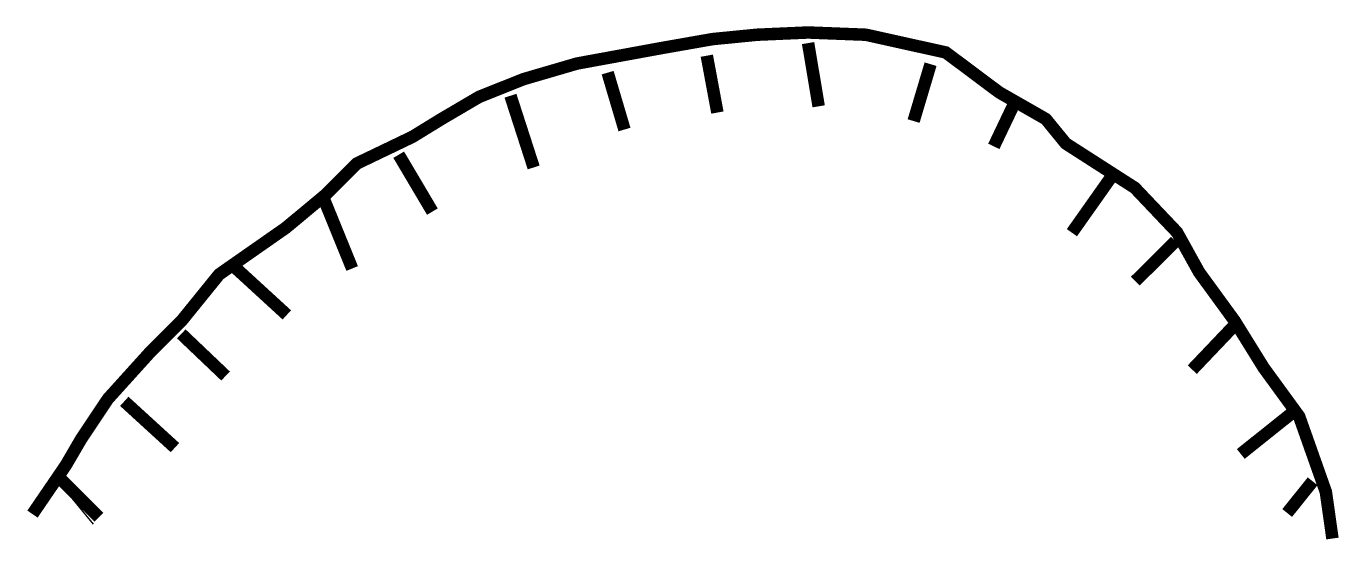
# Model space of a CAD drawing. Extents: x -0.1 to 10.5, y -0.2 to 3.9.
import ezdxf

# ---------------------------------------------------------------- set-up
doc = ezdxf.new("R2010")
doc.units = 0
doc.header["$MEASUREMENT"] = 0
doc.layers.get('0').update_dxf_attribs({"linetype": 'CONTINUOUS'})

msp = doc.modelspace()

# ---------------------------------------------------------------- linework, layer by layer
for p, q in [((0.233, 0.391), (0.233, 0.391)), ((0.183, 0.29), (0.486, -0.08))]:
    msp.add_line(p, q)
at = {"const_width": 0.1}
for points in [[(0, 0), (0.267, 0.391), (0.392, 0.605), (0.606, 0.925), (0.944, 1.299), (1.194, 1.548), (1.497, 1.922), (2.031, 2.295), (2.352, 2.562), (2.601, 2.811), (3.047, 3.025), (3.278, 3.167), (3.581, 3.345), (3.937, 3.487), (4.365, 3.612), (5.042, 3.736), (5.452, 3.808), (5.808, 3.843), (6.218, 3.861), (6.681, 3.843), (7.322, 3.701), (7.75, 3.381), (8.124, 3.167), (8.284, 2.971), (8.837, 2.616), (9.175, 2.26), (9.353, 1.939), (9.638, 1.548), (9.87, 1.174), (10.155, 0.783), (10.369, 0.178), (10.422, -0.196)], [(6.218, 3.776), (6.303, 3.269)], [(5.406, 3.675), (5.491, 3.219)], [(4.611, 3.539), (4.746, 3.083)], [(7.2, 3.607), (7.064, 3.151)], [(3.832, 3.354), (4.018, 2.779)], [(7.86, 3.269), (7.707, 2.948)], [(2.936, 2.881), (3.206, 2.425)], [(8.655, 2.712), (8.333, 2.256)], [(2.343, 2.509), (2.563, 1.969)], [(9.163, 2.188), (8.841, 1.867)], [(1.633, 1.969), (2.039, 1.597)], [(1.193, 1.445), (1.548, 1.107)], [(9.636, 1.513), (9.298, 1.158)], [(0.736, 0.904), (1.142, 0.533)], [(10.11, 0.82), (9.687, 0.482)], [(0.228, 0.279), (0.533, -0.025)], [(10.263, 0.263), (10.059, 0.009)]]:
    msp.add_lwpolyline(points, dxfattribs=at)

doc.saveas('drawing.dxf')
